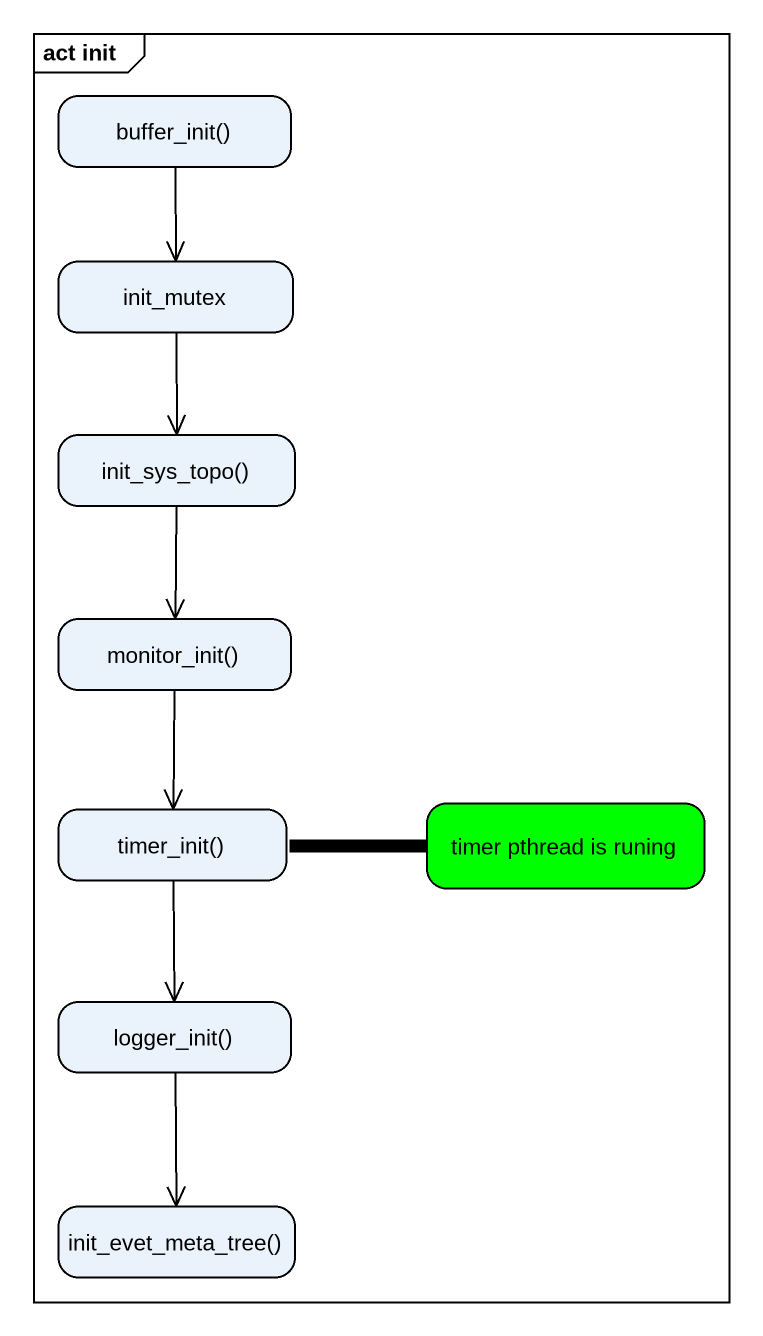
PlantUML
@startuml
mainframe act init
hide empty description
state "buffer_init()" as buffer_init
state init_mutex
state "init_sys_topo()" as init_sys_topo
state "monitor_init()" as monitor_init
state "timer_init()" as timer_init
state fork1 <<fork>>
state "timer pthread is runing" as timer_pthread_is_runing #00FF00
state "logger_init()" as logger_init
state "init_evet_meta_tree()" as init_evet_meta_tree
buffer_init --> init_mutex
init_mutex --> init_sys_topo
init_sys_topo --> monitor_init
monitor_init --> timer_init
timer_init --> logger_init
logger_init --> init_evet_meta_tree
@enduml
